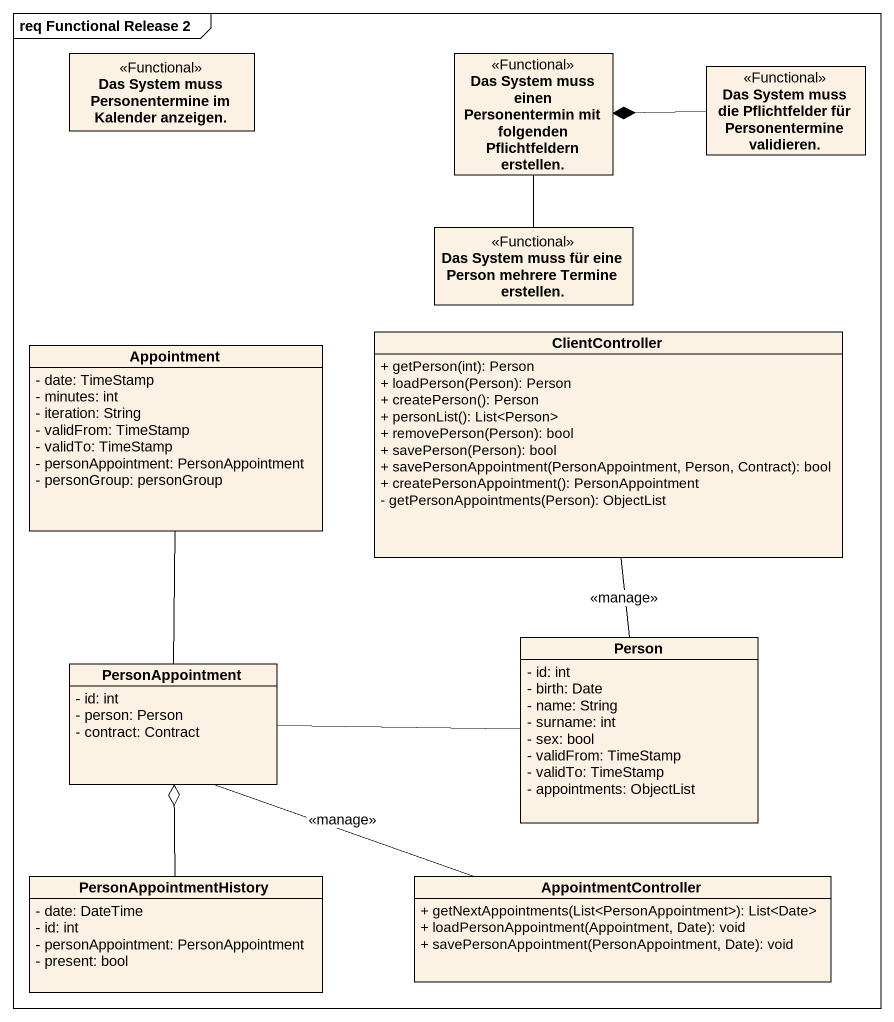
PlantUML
@startuml
mainframe req Functional Release 2
hide circle
hide empty members
skinparam classAttributeIconSize 0
class "Das System muss Personentermine im Kalender anzeigen." as Das_System_muss <<Functional>>
class "Das System muss einen Personentermin mit folgenden Pflichtfeldern erstellen." as Das_System_muss_einen <<Functional>>
class "Das System muss die Pflichtfelder für Personentermine validieren." as Das_System_muss_die <<Functional>>
class "Das System muss für eine Person mehrere Termine erstellen." as Das_System_muss_für_eine <<Functional>>
class Appointment {
  - date: TimeStamp
  - minutes: int
  - iteration: String
  - validFrom: TimeStamp
  - validTo: TimeStamp
  - personAppointment: PersonAppointment
  - personGroup: personGroup
}
class ClientController {
  + getPerson(int): Person
  + loadPerson(Person): Person
  + createPerson(): Person
  + personList(): List<Person>
  + removePerson(Person): bool
  + savePerson(Person): bool
  + savePersonAppointment(PersonAppointment, Person, Contract): bool
  + createPersonAppointment(): PersonAppointment
  - getPersonAppointments(Person): ObjectList
}
class "Person" as Person_ {
  - id: int
  - birth: Date
  - name: String
  - surname: int
  - sex: bool
  - validFrom: TimeStamp
  - validTo: TimeStamp
  - appointments: ObjectList
}
class PersonAppointment {
  - id: int
  - person: Person
  - contract: Contract
}
class PersonAppointmentHistory {
  - date: DateTime
  - id: int
  - personAppointment: PersonAppointment
  - present: bool
}
class AppointmentController {
  + getNextAppointments(List<PersonAppointment>): List<Date>
  + loadPersonAppointment(Appointment, Date): void
  + savePersonAppointment(PersonAppointment, Date): void
}
Das_System_muss_die -left-* Das_System_muss_einen
Das_System_muss_für_eine -up- Das_System_muss_einen
ClientController -- Person_ : <<manage>>
PersonAppointment -up- Appointment
PersonAppointment -right- Person_
PersonAppointmentHistory -up-o PersonAppointment
AppointmentController -left- PersonAppointment : <<manage>>
@enduml
